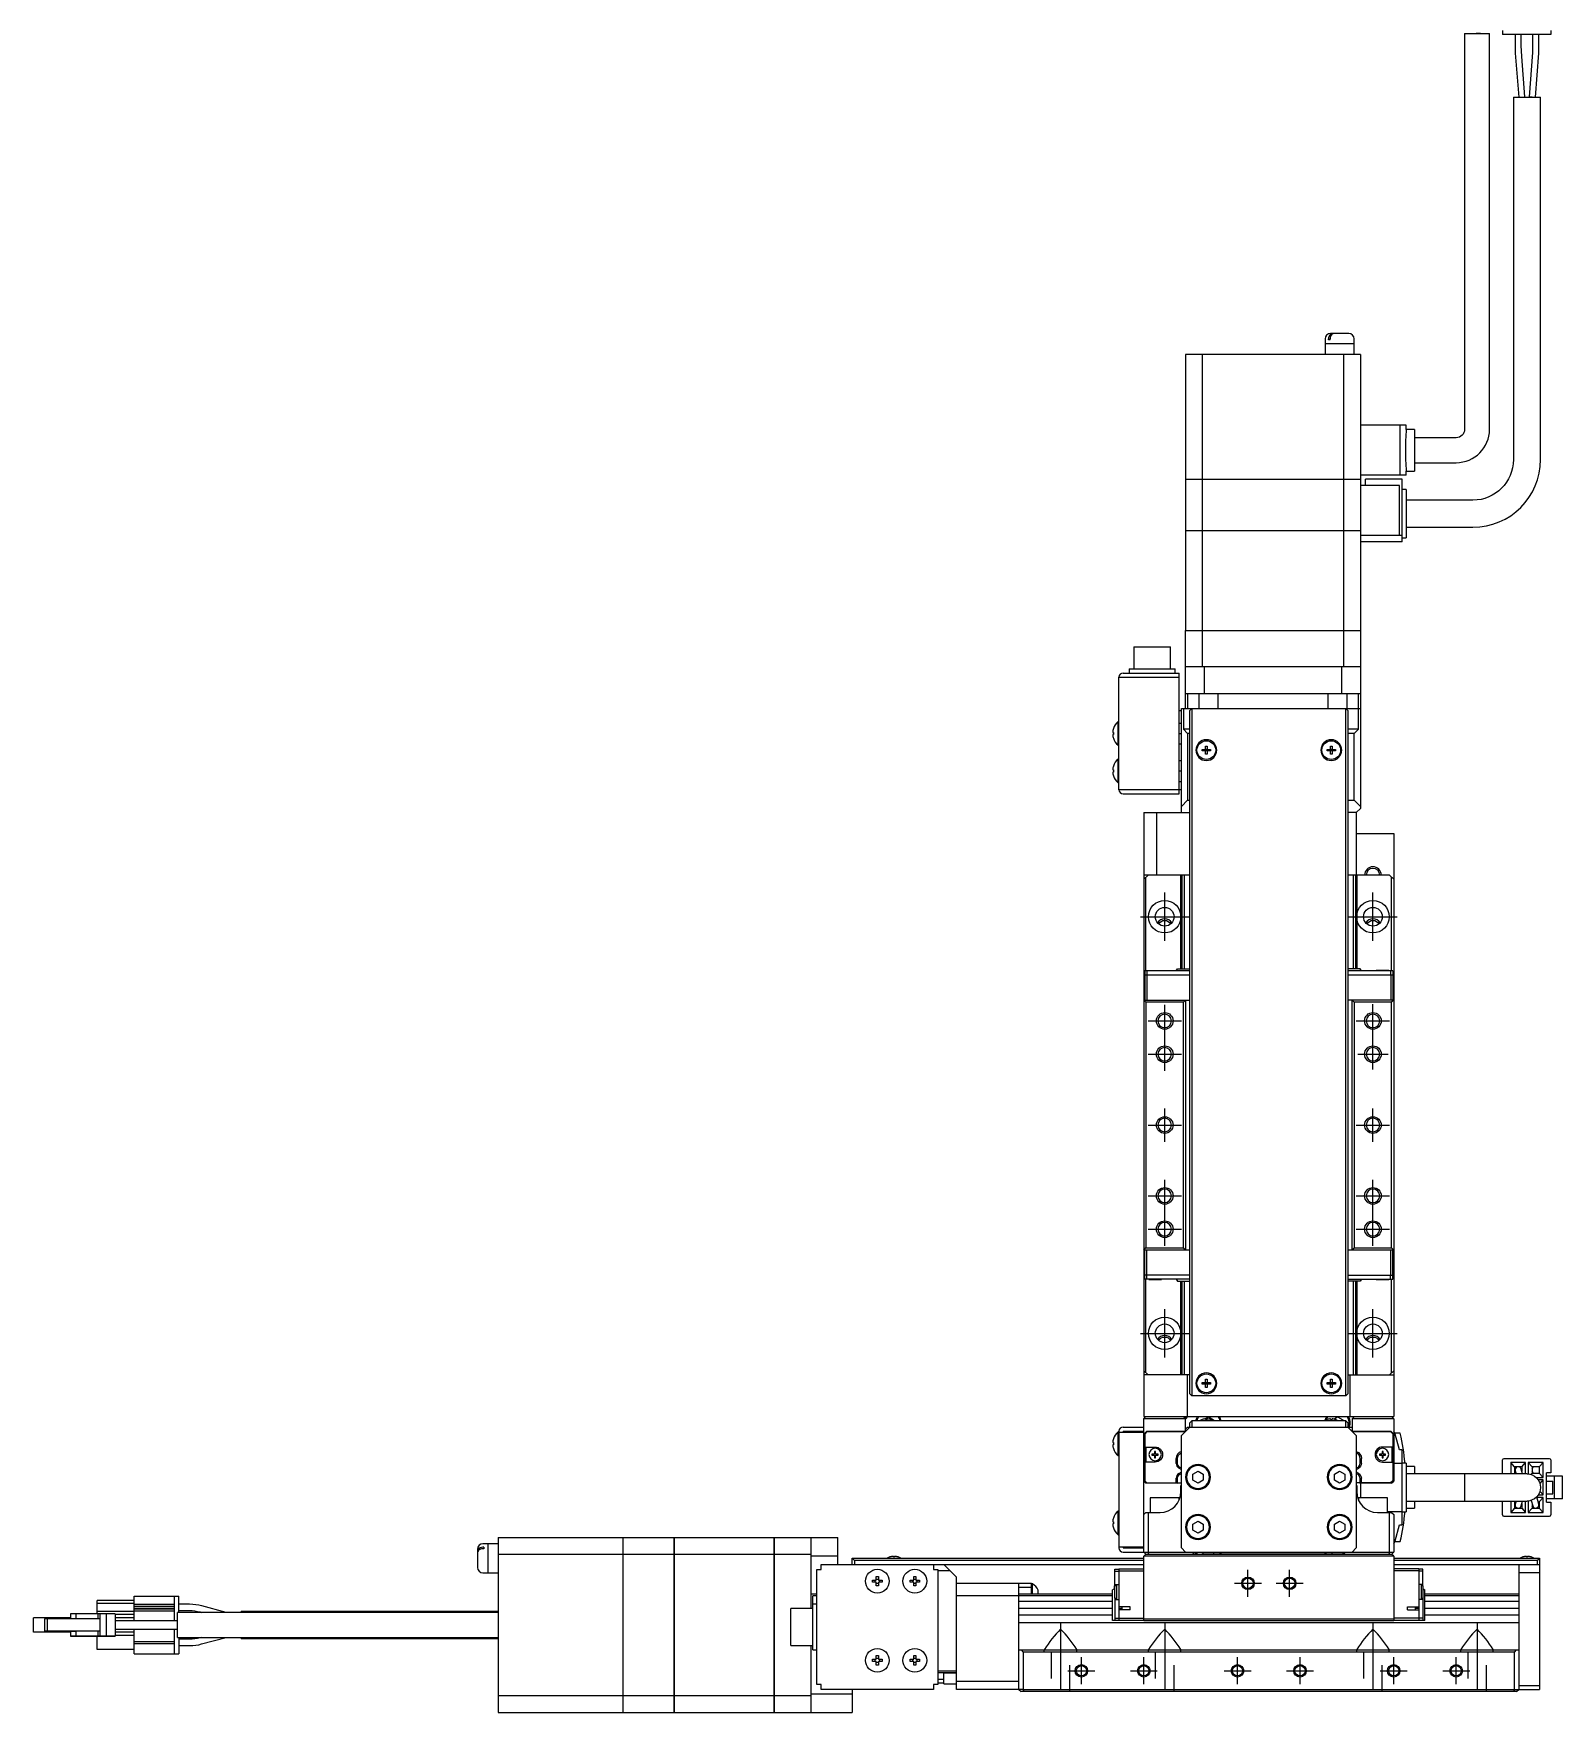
# Model space of a CAD drawing. Extents: x 0 to 1538, y -8 to 1191.
# Drawn here: x 387.2 to 754.3, y 382.2 to 785.2 of the extents above; entities that cross this region are included whole.
import ezdxf

# ---------------------------------------------------------------- set-up
doc = ezdxf.new("R2010")
doc.units = 0
doc.header["$LTSCALE"] = 0.5
doc.linetypes.add('CENTER', pattern=[50.8, 31.75, -6.35, 6.35, -6.35])
doc.linetypes.add('DASHED', pattern=[19.05, 12.7, -6.35])
for name, color, linetype in [('MSM_CENTER', 1, 'CENTER'), ('MSM_CONTINUOUS', 7, 'CONTINUOUS'), ('MSM_DASHED', 4, 'DASHED'), ('MSM_NARROW', 5, 'CONTINUOUS')]:
    doc.layers.add(name, color=color, linetype=linetype)

msp = doc.modelspace()

# ---------------------------------------------------------------- linework, layer by layer
at = {"layer": 'MSM_CENTER'}
for p, q in [((658.76, 567.35), (658.76, 578.95)), ((708.76, 567.35), (708.76, 578.95)), ((652.96, 573.15), (664.56, 573.15)), ((702.96, 573.15), (714.56, 573.15)), ((658.76, 536.15), (658.76, 552.15)), ((708.76, 536.5), (708.76, 552.15)), ((654.76, 548.15), (662.76, 548.15)), ((704.76, 548.15), (712.76, 548.15)), ((654.76, 540.15), (662.76, 540.15)), ((705.11, 540.15), (712.41, 540.15)), ((658.76, 519.15), (658.76, 527.15)), ((708.76, 519.15), (708.76, 527.15)), ((654.76, 523.15), (662.76, 523.15)), ((704.76, 523.15), (712.76, 523.15)), ((658.76, 494.15), (658.76, 510.15)), ((708.76, 494.15), (708.76, 510.15)), ((654.76, 506.15), (662.76, 506.15)), ((704.76, 506.15), (712.76, 506.15)), ((654.76, 498.15), (662.76, 498.15)), ((704.76, 498.15), (712.76, 498.15)), ((658.76, 467.35), (658.76, 478.95)), ((708.76, 467.35), (708.76, 478.95)), ((652.96, 473.15), (664.56, 473.15)), ((702.96, 473.15), (714.56, 473.15)), ((678.76, 409.92), (678.76, 416.38)), ((688.76, 409.92), (688.76, 416.38)), ((675.53, 413.15), (681.99, 413.15)), ((685.53, 413.15), (691.99, 413.15)), ((633.76, 403.65), (633.76, 385.15)), ((658.76, 403.65), (658.76, 385.15)), ((708.76, 403.65), (708.76, 385.15)), ((733.76, 403.65), (733.76, 385.15)), ((638.76, 388.92), (638.76, 395.38)), ((653.76, 388.92), (653.76, 395.38)), ((676.26, 388.92), (676.26, 395.38)), ((691.26, 388.92), (691.26, 395.38)), ((713.76, 388.92), (713.76, 395.38)), ((728.76, 388.92), (728.76, 395.38)), ((635.53, 392.15), (641.99, 392.15)), ((650.53, 392.15), (656.99, 392.15)), ((673.03, 392.15), (679.49, 392.15)), ((688.03, 392.15), (694.49, 392.15)), ((710.53, 392.15), (716.99, 392.15)), ((725.53, 392.15), (731.99, 392.15))]:
    msp.add_line(p, q, dxfattribs=at)
at = {"layer": 'MSM_CONTINUOUS'}
for p, q in [((739.86, 785.9), (739.86, 784.9)), ((751.46, 785.9), (751.46, 784.9)), ((730.76, 785.15), (736.76, 785.15)), ((730.76, 785.15), (730.76, 690.15)), ((734.61, 785.15), (733.62, 785.25)), ((736.76, 690.15), (736.76, 785.15)), ((751.46, 784.9), (739.86, 784.9)), ((742.89, 784.9), (742.89, 781.3)), ((744.39, 782.27), (744.39, 784.9)), ((744.49, 779.64), (744.39, 782.27)), ((747.09, 784.9), (747.09, 781.28)), ((748.59, 781.28), (748.59, 784.9)), ((742.92, 780.45), (743.76, 769.9)), ((745.26, 769.96), (744.49, 779.64)), ((747.06, 780.58), (746.27, 769.96)), ((747.77, 769.9), (748.56, 780.47)), ((742.51, 769.9), (749.01, 769.9)), ((742.51, 769.9), (742.51, 682.9)), ((746.27, 769.96), (746.29, 769.9)), ((747.01, 769.9), (746.27, 769.96)), ((749.01, 682.9), (749.01, 769.9)), ((697.26, 711.85), (697.26, 710.7)), ((704.26, 710.7), (697.26, 710.7)), ((697.26, 710.65), (697.26, 708.15)), ((704.26, 710.65), (697.26, 710.65)), ((697.31, 710.7), (697.31, 710.65)), ((698.12, 711.65), (698.12, 711.85)), ((698.47, 711.65), (698.12, 711.65)), ((698.47, 711.65), (698.47, 711.85)), ((702.96, 713.15), (698.56, 713.15)), ((704.21, 710.65), (704.21, 710.7)), ((704.26, 710.7), (704.26, 711.85)), ((704.26, 708.15), (704.26, 710.65)), ((705.76, 708.15), (663.76, 708.15)), ((663.76, 708.15), (663.76, 678.2)), ((667.79, 708.15), (667.79, 678.2)), ((701.73, 708.15), (701.73, 678.2)), ((705.76, 708.15), (705.76, 678.2)), ((716.76, 691.15), (705.76, 691.15)), ((715.33, 679.15), (715.33, 691.15)), ((716.76, 690.15), (716.76, 691.15)), ((718.76, 690.15), (716.76, 690.15)), ((718.76, 690.15), (718.76, 680.15)), ((728.76, 688.15), (718.76, 688.15)), ((718.76, 682.15), (728.76, 682.15)), ((663.76, 678.2), (705.76, 678.2)), ((663.76, 678.15), (663.76, 665.9)), ((663.76, 678.15), (705.76, 678.15)), ((663.81, 678.2), (663.81, 678.15)), ((667.79, 678.15), (667.79, 665.9)), ((668.05, 678.2), (668.05, 678.15)), ((701.48, 678.2), (701.48, 678.15)), ((701.73, 678.15), (701.73, 665.9)), ((705.71, 678.2), (705.71, 678.15)), ((716.76, 679.15), (705.76, 679.15)), ((705.76, 678.15), (705.76, 641.9)), ((706.96, 676.65), (706.96, 678.15)), ((715.76, 678.15), (706.96, 678.15)), ((715.76, 663.15), (715.76, 678.15)), ((716.76, 679.15), (716.76, 680.15)), ((716.76, 680.15), (718.76, 680.15)), ((715.16, 676.65), (705.76, 676.65)), ((715.16, 664.65), (715.16, 676.65)), ((716.76, 675.72), (715.76, 675.72)), ((716.76, 675.72), (716.76, 664.08)), ((732.76, 673.15), (716.76, 673.15)), ((663.76, 665.9), (705.76, 665.9)), ((663.76, 665.85), (663.76, 641.9)), ((663.76, 665.85), (705.76, 665.85)), ((663.81, 665.9), (663.81, 665.85)), ((667.79, 665.85), (667.79, 641.9)), ((668.05, 665.9), (668.05, 665.85)), ((701.48, 665.9), (701.48, 665.85)), ((701.73, 665.85), (701.73, 641.9)), ((705.71, 665.9), (705.71, 665.85)), ((716.76, 666.65), (732.76, 666.65)), ((715.76, 664.65), (705.76, 664.65)), ((715.76, 663.15), (705.76, 663.15)), ((715.76, 664.08), (716.76, 664.08)), ((663.76, 641.9), (705.76, 641.9)), ((663.76, 641.85), (705.76, 641.85)), ((663.76, 623.15), (663.76, 641.85)), ((663.81, 641.9), (663.81, 641.85)), ((667.79, 641.85), (667.79, 633.15)), ((668.05, 641.9), (668.05, 641.85)), ((701.48, 641.9), (701.48, 641.85)), ((701.73, 641.85), (701.73, 633.15)), ((705.71, 641.9), (705.71, 641.85)), ((705.76, 641.85), (705.76, 599.15)), ((651.34, 637.95), (660.19, 637.95)), ((651.34, 637.95), (651.34, 632.65)), ((660.19, 632.65), (660.19, 637.95)), ((705.76, 633.15), (663.76, 633.15)), ((668.26, 633.15), (668.26, 626.65)), ((701.26, 626.65), (701.26, 633.15)), ((647.76, 603.65), (647.76, 630.65)), ((647.76, 630.65), (662.26, 630.65)), ((648.76, 631.65), (662.26, 631.65)), ((650.26, 632.65), (661.26, 632.65)), ((650.26, 632.65), (650.26, 631.65)), ((661.26, 631.65), (661.26, 632.65)), ((662.26, 602.65), (662.26, 631.65)), ((705.76, 626.65), (663.76, 626.65)), ((664.26, 626.65), (664.26, 623.15)), ((667.03, 623.15), (667.03, 626.65)), ((671.5, 626.65), (671.5, 623.15)), ((698.03, 623.15), (698.03, 626.65)), ((702.5, 626.65), (702.5, 623.15)), ((705.26, 618.15), (705.26, 626.65)), ((662.26, 622.65), (662.76, 622.65)), ((662.76, 598.15), (662.76, 623.15)), ((662.76, 623.15), (705.76, 623.15)), ((663.26, 623.15), (663.26, 618.15)), ((665.26, 623.15), (664.76, 622.65)), ((664.76, 458.65), (664.76, 622.65)), ((665.26, 623.15), (665.26, 458.15)), ((702.26, 458.15), (702.26, 623.15)), ((702.76, 622.65), (702.26, 623.15)), ((702.76, 622.65), (702.76, 458.65)), ((646.28, 617.41), (646.46, 617.41)), ((646.46, 616.89), (646.28, 616.89)), ((646.45, 618.31), (646.46, 618.31)), ((646.46, 617.41), (646.46, 616.89)), ((647.6, 614.3), (647.6, 620)), ((647.76, 620), (647.6, 620)), ((662.26, 619.65), (662.76, 619.65)), ((662.26, 617.15), (662.76, 617.15)), ((663.26, 618.15), (664.26, 617.15)), ((664.76, 618.15), (663.26, 618.15)), ((664.26, 617.15), (664.26, 601.15)), ((664.76, 617.15), (664.26, 617.15)), ((705.26, 618.15), (702.76, 618.15)), ((704.26, 617.15), (702.76, 617.15)), ((704.26, 617.15), (705.26, 618.15)), ((704.26, 601.15), (704.26, 617.15)), ((646.46, 616), (646.45, 615.99)), ((647.6, 614.3), (647.76, 614.3)), ((662.26, 614.65), (662.76, 614.65)), ((667.79, 612.97), (667.79, 613.33)), ((667.79, 613.33), (668.58, 613.33)), ((668.58, 612.97), (667.79, 612.97)), ((668.57, 612.97), (668.57, 613.33)), ((668.58, 614.13), (668.94, 614.13)), ((668.58, 613.33), (668.58, 614.13)), ((668.58, 613.35), (668.94, 613.35)), ((668.58, 612.18), (668.58, 612.97)), ((668.94, 612.96), (668.58, 612.96)), ((668.94, 614.13), (668.94, 613.33)), ((668.94, 613.33), (669.74, 613.33)), ((668.94, 612.97), (668.94, 612.18)), ((669.74, 612.97), (668.94, 612.97)), ((668.96, 613.33), (668.96, 612.97)), ((669.74, 613.33), (669.74, 612.97)), ((697.79, 612.97), (697.79, 613.33)), ((697.79, 613.33), (698.58, 613.33)), ((698.58, 612.97), (697.79, 612.97)), ((698.57, 612.97), (698.57, 613.33)), ((698.58, 614.13), (698.94, 614.13)), ((698.58, 613.33), (698.58, 614.13)), ((698.58, 613.35), (698.94, 613.35)), ((698.58, 612.18), (698.58, 612.97)), ((698.94, 612.96), (698.58, 612.96)), ((698.94, 614.13), (698.94, 613.33)), ((698.94, 613.33), (699.74, 613.33)), ((698.94, 612.97), (698.94, 612.18)), ((699.74, 612.97), (698.94, 612.97)), ((698.96, 613.33), (698.96, 612.97)), ((699.74, 613.33), (699.74, 612.97)), ((646.45, 609.31), (646.46, 609.31)), ((647.6, 605.3), (647.6, 611)), ((647.76, 611), (647.6, 611)), ((662.26, 610.65), (662.76, 610.65)), ((668.94, 612.18), (668.58, 612.18)), ((698.94, 612.18), (698.58, 612.18)), ((646.28, 608.41), (646.46, 608.41)), ((646.46, 607.89), (646.28, 607.89)), ((646.46, 607), (646.45, 606.99)), ((646.46, 608.41), (646.46, 607.89)), ((647.6, 605.3), (647.76, 605.3)), ((662.26, 608.15), (662.76, 608.15)), ((662.26, 605.65), (662.76, 605.65)), ((662.76, 603.65), (647.76, 603.65)), ((648.76, 602.65), (662.26, 602.65)), ((662.76, 599.65), (664.26, 601.15)), ((664.26, 601.15), (664.76, 601.15)), ((702.76, 601.15), (704.26, 601.15)), ((704.26, 601.15), (705.76, 599.65)), ((653.76, 598.15), (653.76, 453.15)), ((653.76, 598.15), (664.76, 598.15)), ((656.76, 598.15), (656.76, 583.15)), ((704.76, 598.15), (702.76, 598.15)), ((704.76, 598.15), (705.76, 599.15)), ((704.76, 598.15), (704.76, 583.15)), ((704.76, 593.15), (713.76, 593.15)), ((713.76, 593.15), (713.76, 453.15)), ((664.76, 583.15), (653.76, 583.15)), ((654.76, 583.15), (653.76, 582.15)), ((654.26, 560.15), (654.26, 582.65)), ((662.66, 560.65), (662.66, 583.15)), ((662.96, 560.65), (662.96, 583.15)), ((663.47, 583.15), (663.47, 560.65)), ((712.76, 583.15), (702.76, 583.15)), ((704.06, 560.65), (704.06, 583.15)), ((704.56, 583.15), (704.56, 560.65)), ((704.86, 583.15), (704.86, 560.65)), ((713.76, 582.15), (712.76, 583.15)), ((713.26, 560.15), (713.26, 582.65)), ((657.96, 560.2), (654.96, 560.2)), ((654.96, 560.2), (654.96, 560.15)), ((657.96, 560.15), (657.96, 560.2)), ((661.53, 560.15), (661.83, 560.65)), ((661.83, 560.65), (664.76, 560.65)), ((705.69, 560.65), (702.76, 560.65)), ((705.99, 560.15), (705.69, 560.65)), ((712.56, 560.25), (709.56, 560.25)), ((709.56, 560.25), (709.56, 560.15)), ((712.56, 560.15), (712.56, 560.25)), ((653.96, 559.15), (653.96, 553.15)), ((664.76, 559.15), (653.96, 559.15)), ((654.01, 560.15), (654.01, 559.15)), ((664.76, 560.15), (654.01, 560.15)), ((654.46, 559.15), (654.46, 553.15)), ((654.51, 560.15), (654.51, 559.15)), ((713.51, 560.15), (702.76, 560.15)), ((713.56, 559.15), (702.76, 559.15)), ((713.01, 560.15), (713.01, 559.15)), ((713.06, 559.15), (713.06, 553.15)), ((713.51, 560.15), (713.51, 559.15)), ((713.56, 559.15), (713.56, 553.15)), ((654.26, 552.65), (653.76, 553.15)), ((653.76, 553.15), (664.76, 553.15)), ((654.26, 552.65), (654.26, 493.65)), ((663.26, 552.65), (654.26, 552.65)), ((663.26, 552.65), (663.76, 553.15)), ((663.26, 493.65), (663.26, 552.65)), ((663.76, 553.15), (663.76, 493.15)), ((713.76, 553.15), (702.76, 553.15)), ((703.76, 493.15), (703.76, 553.15)), ((703.76, 553.15), (704.26, 552.65)), ((704.26, 552.65), (704.26, 493.65)), ((713.26, 552.65), (704.26, 552.65)), ((713.76, 553.15), (713.26, 552.65)), ((713.26, 493.65), (713.26, 552.65)), ((653.76, 493.15), (654.26, 493.65)), ((664.76, 493.15), (653.76, 493.15)), ((653.96, 487.15), (653.96, 493.15)), ((654.26, 493.65), (663.26, 493.65)), ((654.46, 487.15), (654.46, 493.15)), ((663.76, 493.15), (663.26, 493.65)), ((713.76, 493.15), (702.76, 493.15)), ((704.26, 493.65), (703.76, 493.15)), ((704.26, 493.65), (713.26, 493.65)), ((713.06, 487.15), (713.06, 493.15)), ((713.26, 493.65), (713.76, 493.15)), ((713.56, 487.15), (713.56, 493.15)), ((664.76, 487.15), (653.96, 487.15)), ((654.01, 486.15), (654.01, 487.15)), ((664.76, 486.15), (654.01, 486.15)), ((654.26, 463.65), (654.26, 486.15)), ((654.51, 486.15), (654.51, 487.15)), ((654.96, 486.15), (654.96, 486.05)), ((654.96, 486.05), (657.96, 486.05)), ((657.96, 486.05), (657.96, 486.15)), ((661.53, 486.15), (661.83, 485.65)), ((661.83, 485.65), (664.76, 485.65)), ((662.66, 463.15), (662.66, 485.65)), ((662.96, 463.15), (662.96, 485.65)), ((663.47, 485.65), (663.47, 463.15)), ((702.76, 487.15), (713.56, 487.15)), ((702.76, 486.15), (713.51, 486.15)), ((705.69, 485.65), (702.76, 485.65)), ((704.06, 463.15), (704.06, 485.65)), ((704.56, 485.65), (704.56, 463.15)), ((704.86, 485.65), (704.86, 463.15)), ((705.99, 486.15), (705.69, 485.65)), ((709.56, 486.15), (709.56, 486.1)), ((709.56, 486.1), (712.56, 486.1)), ((712.56, 486.1), (712.56, 486.15)), ((713.01, 486.15), (713.01, 487.15)), ((713.26, 463.65), (713.26, 486.15)), ((713.51, 486.15), (713.51, 487.15)), ((653.76, 464.15), (654.76, 463.15)), ((712.76, 463.15), (713.76, 464.15)), ((664.76, 463.15), (653.76, 463.15)), ((664.26, 453.15), (664.26, 463.15)), ((667.79, 460.97), (667.79, 461.33)), ((667.79, 461.33), (668.58, 461.33)), ((668.58, 460.97), (667.79, 460.97)), ((668.57, 460.97), (668.57, 461.33)), ((668.58, 462.13), (668.94, 462.13)), ((668.58, 461.33), (668.58, 462.13)), ((668.58, 461.35), (668.94, 461.35)), ((668.58, 460.18), (668.58, 460.97)), ((668.94, 460.96), (668.58, 460.96)), ((668.94, 460.18), (668.58, 460.18)), ((668.94, 462.13), (668.94, 461.33)), ((668.94, 461.33), (669.74, 461.33)), ((668.94, 460.97), (668.94, 460.18)), ((669.74, 460.97), (668.94, 460.97)), ((668.96, 461.33), (668.96, 460.97)), ((669.74, 461.33), (669.74, 460.97)), ((697.79, 460.97), (697.79, 461.33)), ((697.79, 461.33), (698.58, 461.33)), ((698.58, 460.97), (697.79, 460.97)), ((698.57, 460.97), (698.57, 461.33)), ((698.58, 462.13), (698.94, 462.13)), ((698.58, 461.33), (698.58, 462.13)), ((698.58, 461.35), (698.94, 461.35)), ((698.58, 460.18), (698.58, 460.97)), ((698.94, 460.96), (698.58, 460.96)), ((698.94, 460.18), (698.58, 460.18)), ((698.94, 462.13), (698.94, 461.33)), ((698.94, 461.33), (699.74, 461.33)), ((698.94, 460.97), (698.94, 460.18)), ((699.74, 460.97), (698.94, 460.97)), ((698.96, 461.33), (698.96, 460.97)), ((699.74, 461.33), (699.74, 460.97)), ((702.76, 463.15), (713.76, 463.15)), ((703.26, 453.15), (703.26, 463.15)), ((664.76, 458.65), (665.26, 458.15)), ((702.26, 458.15), (665.26, 458.15)), ((702.26, 458.15), (702.76, 458.65)), ((653.76, 453.15), (713.76, 453.15)), ((653.76, 452.65), (654.26, 453.15)), ((663.76, 452.65), (653.76, 452.65)), ((653.76, 420.66), (653.76, 452.65)), ((663.76, 452.65), (663.26, 453.15)), ((664.26, 453.15), (663.76, 452.65)), ((663.76, 449.85), (663.76, 453.12)), ((664.76, 451.65), (665.26, 452.15)), ((664.76, 450.65), (664.76, 451.65)), ((665.26, 452.15), (665.26, 450.65)), ((702.26, 452.15), (665.26, 452.15)), ((667.79, 452.48), (667.79, 452.49)), ((668.46, 452.63), (669.26, 453.1)), ((668.58, 452.48), (668.58, 452.64)), ((668.94, 452.48), (668.58, 452.48)), ((668.94, 452.64), (668.94, 452.48)), ((669.26, 453.1), (670.51, 452.37)), ((669.74, 452.49), (669.74, 452.48)), ((670.51, 452.37), (670.51, 452.15)), ((697.79, 452.48), (697.79, 452.49)), ((698.58, 452.48), (698.58, 452.64)), ((698.94, 452.48), (698.58, 452.48)), ((698.94, 452.64), (698.94, 452.48)), ((699.38, 452.58), (700.26, 453.1)), ((699.74, 452.49), (699.74, 452.48)), ((700.26, 453.1), (701.51, 452.37)), ((701.51, 452.37), (701.51, 452.15)), ((702.26, 450.65), (702.26, 452.15)), ((702.26, 452.15), (702.76, 451.65)), ((702.76, 451.65), (702.76, 450.65)), ((704.26, 453.15), (703.76, 452.65)), ((703.76, 452.65), (703.76, 449.85)), ((713.76, 452.65), (703.76, 452.65)), ((713.26, 453.15), (713.76, 452.65)), ((713.76, 452.65), (713.76, 437.65)), ((646.45, 447.81), (646.46, 447.81)), ((647.6, 443.8), (647.6, 449.5)), ((647.76, 449.5), (647.6, 449.5)), ((647.76, 449.65), (647.76, 421.65)), ((647.76, 449.45), (653.76, 449.45)), ((648.76, 450.65), (653.76, 450.65)), ((648.76, 449.65), (653.76, 449.65)), ((648.76, 449.65), (648.76, 449.45)), ((648.76, 449.54), (653.76, 449.54)), ((654.46, 449.65), (653.96, 449.15)), ((653.96, 449.15), (653.96, 437.75)), ((654.51, 449.55), (654.01, 449.05)), ((654.01, 449.05), (654.01, 445.85)), ((654.46, 449.65), (663.76, 449.65)), ((654.51, 449.55), (663.66, 449.55)), ((664.76, 450.65), (662.76, 448.65)), ((662.76, 421.65), (662.76, 448.65)), ((663.76, 450.15), (664.26, 450.65)), ((663.96, 449.85), (663.76, 449.85)), ((664.26, 450.65), (703.76, 450.65)), ((704.76, 448.65), (702.76, 450.65)), ((703.76, 449.85), (703.56, 449.85)), ((703.76, 449.65), (713.06, 449.65)), ((703.86, 449.55), (713.01, 449.55)), ((704.76, 448.65), (704.76, 421.65)), ((713.01, 449.55), (713.51, 449.05)), ((713.06, 449.65), (713.56, 449.15)), ((713.51, 449.05), (713.51, 445.85)), ((713.56, 449.15), (713.56, 437.75)), ((715.33, 449.15), (714.01, 449.15)), ((715.16, 445.15), (714.07, 448.98)), ((646.28, 446.91), (646.46, 446.91)), ((646.46, 446.39), (646.28, 446.39)), ((646.46, 445.5), (646.45, 445.49)), ((646.46, 446.91), (646.46, 446.39)), ((647.6, 443.8), (647.76, 443.8)), ((654.01, 445.85), (656.46, 445.85)), ((654.21, 445.85), (654.21, 442.25)), ((656.34, 444.18), (655.71, 444.18)), ((655.71, 444.18), (655.71, 443.93)), ((655.71, 443.93), (656.34, 443.93)), ((656.59, 444.8), (656.34, 444.8)), ((656.34, 444.8), (656.34, 444.18)), ((656.34, 443.93), (656.34, 443.3)), ((656.34, 443.3), (656.59, 443.3)), ((656.59, 444.18), (656.59, 444.8)), ((657.21, 444.18), (656.59, 444.18)), ((656.59, 443.3), (656.59, 443.93)), ((656.59, 443.93), (657.21, 443.93)), ((657.21, 443.93), (657.21, 444.18)), ((710.94, 444.18), (710.31, 444.18)), ((710.31, 444.18), (710.31, 443.93)), ((710.31, 443.93), (710.94, 443.93)), ((711.19, 444.8), (710.94, 444.8)), ((710.94, 444.8), (710.94, 444.18)), ((710.94, 443.93), (710.94, 443.3)), ((710.94, 443.3), (711.19, 443.3)), ((713.51, 445.85), (711.06, 445.85)), ((711.19, 444.18), (711.19, 444.8)), ((711.81, 444.18), (711.19, 444.18)), ((711.19, 443.3), (711.19, 443.93)), ((711.19, 443.93), (711.81, 443.93)), ((711.81, 443.93), (711.81, 444.18)), ((713.31, 445.85), (713.31, 442.25)), ((715.76, 445.15), (715.16, 445.15)), ((715.76, 427.15), (715.76, 445.15)), ((653.96, 440.5), (654.01, 440.5)), ((653.96, 439.8), (654.01, 439.8)), ((656.46, 442.25), (654.01, 442.25)), ((654.01, 442.25), (654.01, 437.75)), ((661.53, 441.92), (661.53, 443.08)), ((661.83, 441.92), (661.83, 443.08)), ((662.69, 440.5), (662.18, 440.79)), ((662.18, 439.51), (662.69, 439.81)), ((662.76, 440.8), (662.33, 441.05)), ((662.33, 439.25), (662.76, 439.5)), ((662.69, 440.5), (662.76, 440.44)), ((662.76, 439.86), (662.69, 439.81)), ((665.51, 439.37), (666.76, 440.1)), ((665.51, 437.93), (665.51, 439.37)), ((666.76, 440.1), (668.01, 439.37)), ((668.01, 439.37), (668.01, 437.93)), ((699.51, 439.37), (700.76, 440.1)), ((699.51, 437.93), (699.51, 439.37)), ((700.76, 440.1), (702.01, 439.37)), ((702.01, 439.37), (702.01, 437.93)), ((704.76, 440.8), (705.19, 441.05)), ((704.84, 440.5), (704.76, 440.44)), ((704.76, 439.86), (704.84, 439.81)), ((705.19, 439.25), (704.76, 439.5)), ((704.84, 440.5), (705.34, 440.79)), ((705.34, 439.51), (704.84, 439.81)), ((705.69, 441.92), (705.69, 443.08)), ((705.99, 441.92), (705.99, 443.08)), ((711.06, 442.25), (713.51, 442.25)), ((713.51, 442.25), (713.51, 437.75)), ((713.56, 440.5), (713.51, 440.5)), ((713.56, 439.8), (713.51, 439.8)), ((715.76, 441.93), (713.76, 441.93)), ((716.76, 441.97), (715.76, 441.97)), ((716.76, 441.97), (716.76, 430.33)), ((718.76, 441.15), (716.76, 441.15)), ((745.76, 439.4), (716.76, 439.4)), ((718.76, 441.15), (718.76, 439.4)), ((730.76, 439.4), (730.76, 432.9)), ((739.86, 439.4), (739.86, 442.75)), ((751.16, 443.05), (740.16, 443.05)), ((741.86, 442.15), (741.86, 439.4)), ((745.41, 442.15), (741.86, 442.15)), ((742.76, 441.1), (741.86, 442.15)), ((742.76, 439.6), (742.59, 439.4)), ((744.51, 441.1), (742.76, 441.1)), ((742.76, 441.1), (742.76, 439.6)), ((742.76, 440.73), (743.14, 441.1)), ((743.05, 439.69), (742.76, 439.98)), ((742.76, 439.6), (743.08, 439.6)), ((742.92, 440.14), (743.14, 439.4)), ((744.7, 439.4), (744.36, 440.57)), ((744.51, 441.1), (745.41, 442.15)), ((744.51, 441.1), (744.51, 440.04)), ((745.41, 439.4), (745.41, 442.15)), ((746.01, 442.15), (746.01, 439.39)), ((749.66, 442.15), (746.01, 442.15)), ((746.96, 441.1), (746.01, 442.15)), ((746.96, 439.6), (746.67, 439.27)), ((748.71, 441.1), (746.96, 441.1)), ((746.96, 441.1), (746.96, 439.6)), ((746.96, 440.73), (747.34, 441.1)), ((747.34, 439.6), (746.96, 439.98)), ((746.96, 439.6), (748.71, 439.6)), ((748.71, 441.1), (749.66, 442.15)), ((748.71, 441.1), (748.71, 439.6)), ((748.71, 439.6), (749.66, 438.55)), ((749.66, 438.55), (749.66, 442.15)), ((751.46, 439.65), (750.46, 439.65)), ((750.46, 432.65), (750.46, 439.65)), ((751.46, 442.75), (751.46, 439.65)), ((653.76, 437.65), (654.26, 437.15)), ((653.96, 437.75), (654.46, 437.25)), ((654.01, 437.75), (654.51, 437.25)), ((661.86, 437.15), (654.26, 437.15)), ((654.46, 437.25), (662.76, 437.25)), ((661.53, 437.25), (661.53, 438.39)), ((661.83, 437.25), (661.83, 438.39)), ((661.86, 437.15), (661.96, 437.25)), ((662.66, 435.15), (662.66, 436.65)), ((662.76, 436.65), (662.66, 436.65)), ((666.76, 437.21), (665.51, 437.93)), ((668.01, 437.93), (666.76, 437.21)), ((700.76, 437.21), (699.51, 437.93)), ((702.01, 437.93), (700.76, 437.21)), ((713.06, 437.25), (704.76, 437.25)), ((704.86, 436.65), (704.76, 436.65)), ((704.86, 436.65), (704.86, 435.15)), ((705.56, 437.25), (705.66, 437.15)), ((713.26, 437.15), (705.66, 437.15)), ((705.69, 437.25), (705.69, 438.39)), ((705.76, 437.15), (705.76, 433.65)), ((705.99, 437.25), (705.99, 438.39)), ((713.51, 437.75), (713.01, 437.25)), ((713.56, 437.75), (713.06, 437.25)), ((713.26, 437.15), (713.76, 437.65)), ((747.96, 438.55), (749.66, 438.55)), ((749.66, 437.95), (748.47, 437.95)), ((748.88, 437.08), (749.66, 437.95)), ((749.66, 434.35), (749.66, 437.95)), ((754.26, 438.85), (750.46, 438.85)), ((750.46, 437.65), (751.96, 437.65)), ((751.96, 434.65), (751.96, 437.65)), ((752.35, 433.45), (752.35, 438.85)), ((754.26, 433.45), (754.26, 438.85)), ((662.26, 433.65), (655.26, 433.65)), ((655.26, 433.65), (655.26, 430.15)), ((662.26, 433.2), (662.26, 433.65)), ((712.26, 433.65), (705.26, 433.65)), ((705.26, 433.65), (705.26, 433.2)), ((712.26, 430.15), (712.26, 433.65)), ((716.76, 432.9), (745.76, 432.9)), ((718.76, 432.9), (718.76, 431.15)), ((739.86, 429.55), (739.86, 432.9)), ((741.86, 432.9), (741.86, 430.15)), ((742.76, 432.7), (742.59, 432.9)), ((743.08, 432.7), (742.76, 432.7)), ((742.76, 432.7), (742.76, 431.2)), ((742.76, 432.33), (743.05, 432.62)), ((743.14, 431.2), (742.76, 431.58)), ((743.14, 432.9), (742.92, 432.17)), ((744.36, 431.74), (744.7, 432.9)), ((744.51, 432.26), (744.51, 431.2)), ((745.41, 430.15), (745.41, 432.9)), ((746.01, 432.91), (746.01, 430.15)), ((746.8, 432.88), (746.67, 433.03)), ((746.75, 433.06), (747.12, 431.75)), ((746.96, 432.3), (746.96, 431.2)), ((747.34, 431.2), (746.96, 431.58)), ((748.56, 432.15), (748.08, 433.87)), ((749.66, 433.75), (748.11, 433.75)), ((748.41, 432.7), (748.71, 432.7)), ((748.47, 434.35), (749.66, 434.35)), ((748.71, 432.7), (749.66, 433.75)), ((748.71, 432.7), (748.71, 431.2)), ((748.88, 435.22), (749.66, 434.35)), ((749.66, 430.15), (749.66, 433.75)), ((750.46, 434.65), (751.96, 434.65)), ((754.26, 433.45), (750.46, 433.45)), ((750.46, 432.65), (751.46, 432.65)), ((751.46, 432.65), (751.46, 429.55)), ((646.28, 427.91), (646.46, 427.91)), ((646.46, 427.39), (646.28, 427.39)), ((646.45, 428.81), (646.46, 428.81)), ((646.46, 427.91), (646.46, 427.39)), ((647.6, 424.8), (647.6, 430.5)), ((647.76, 430.5), (647.6, 430.5)), ((653.76, 429.65), (654.26, 430.15)), ((654.26, 430.15), (657.66, 430.15)), ((654.76, 430.15), (654.76, 420.65)), ((665.51, 427.37), (666.76, 428.1)), ((665.51, 425.93), (665.51, 427.37)), ((666.76, 428.1), (668.01, 427.37)), ((668.01, 427.37), (668.01, 425.93)), ((699.51, 427.37), (700.76, 428.1)), ((699.51, 425.93), (699.51, 427.37)), ((700.76, 428.1), (702.01, 427.37)), ((702.01, 427.37), (702.01, 425.93)), ((709.86, 430.15), (713.26, 430.15)), ((712.26, 430.37), (715.76, 430.37)), ((712.76, 420.65), (712.76, 430.15)), ((713.26, 430.15), (713.76, 429.65)), ((713.76, 429.65), (713.76, 420.66)), ((715.76, 430.33), (716.76, 430.33)), ((716.76, 431.15), (718.76, 431.15)), ((740.16, 429.25), (751.16, 429.25)), ((742.76, 431.2), (741.86, 430.15)), ((741.86, 430.15), (745.41, 430.15)), ((742.76, 431.2), (744.51, 431.2)), ((744.51, 431.2), (745.41, 430.15)), ((746.96, 431.2), (746.01, 430.15)), ((746.01, 430.15), (749.66, 430.15)), ((746.96, 431.2), (748.71, 431.2)), ((748.71, 431.2), (749.66, 430.15)), ((498.76, 424.15), (528.71, 424.15)), ((498.76, 424.15), (498.76, 382.15)), ((528.71, 382.15), (528.71, 424.15)), ((528.71, 424.1), (528.76, 424.1)), ((528.76, 424.15), (541.01, 424.15)), ((528.76, 382.15), (528.76, 424.15)), ((541.01, 382.15), (541.01, 424.15)), ((541.01, 424.1), (541.06, 424.1)), ((541.06, 424.15), (565.01, 424.15)), ((541.06, 382.15), (541.06, 424.15)), ((565.01, 382.15), (565.01, 424.15)), ((565.01, 424.1), (565.06, 424.1)), ((565.06, 424.15), (580.26, 424.15)), ((565.06, 382.15), (565.06, 424.15)), ((573.76, 424.15), (573.76, 407.08)), ((580.26, 417.65), (580.26, 424.15)), ((646.46, 426.5), (646.45, 426.49)), ((647.6, 424.8), (647.76, 424.8)), ((666.76, 425.21), (665.51, 425.93)), ((668.01, 425.93), (666.76, 425.21)), ((700.76, 425.21), (699.51, 425.93)), ((702.01, 425.93), (700.76, 425.21)), ((714.01, 423.15), (715.33, 423.15)), ((714.07, 423.33), (715.16, 427.15)), ((715.16, 427.15), (715.76, 427.15)), ((493.76, 421.35), (493.76, 416.95)), ((496.21, 422.65), (495.06, 422.65)), ((495.26, 421.8), (495.06, 421.8)), ((495.26, 421.44), (495.06, 421.44)), ((495.26, 421.8), (495.26, 421.44)), ((496.21, 422.65), (496.21, 415.65)), ((496.26, 422.6), (496.21, 422.6)), ((498.76, 422.65), (496.26, 422.65)), ((496.26, 422.65), (496.26, 415.65)), ((498.76, 420.12), (528.71, 420.12)), ((528.71, 419.87), (528.76, 419.87)), ((528.76, 420.12), (541.01, 420.12)), ((541.01, 419.87), (541.06, 419.87)), ((541.06, 420.12), (565.01, 420.12)), ((565.01, 419.87), (565.06, 419.87)), ((565.06, 420.12), (573.76, 420.12)), ((580.26, 419.65), (573.76, 419.65)), ((583.76, 417.65), (583.76, 419.15)), ((583.76, 419.15), (584.26, 418.65)), ((583.76, 419.15), (653.76, 419.15)), ((592.79, 419.48), (592.79, 419.49)), ((593.58, 419.48), (593.58, 419.64)), ((593.94, 419.48), (593.58, 419.48)), ((593.94, 419.64), (593.94, 419.48)), ((594.74, 419.49), (594.74, 419.48)), ((653.76, 421.85), (647.76, 421.85)), ((648.76, 421.85), (648.76, 421.65)), ((648.76, 421.65), (653.76, 421.65)), ((648.76, 420.65), (713.76, 420.65)), ((654.26, 420.15), (653.76, 419.65)), ((713.76, 419.65), (653.76, 419.65)), ((653.76, 404.15), (653.76, 419.65)), ((654.26, 420.15), (713.26, 420.15)), ((654.97, 420.15), (654.76, 420.65)), ((662.76, 421.65), (663.76, 420.65)), ((665.76, 420.45), (665.46, 420.15)), ((665.96, 420.45), (665.76, 420.45)), ((665.96, 420.45), (666.16, 420.65)), ((667.66, 420.65), (667.66, 420.55)), ((667.66, 420.55), (669.46, 420.55)), ((668.01, 420.15), (668.01, 420.55)), ((669.36, 420.65), (669.56, 420.45)), ((701.76, 420.45), (669.56, 420.45)), ((670.51, 420.45), (670.51, 420.15)), ((699.01, 420.15), (699.01, 420.45)), ((701.51, 420.45), (701.51, 420.15)), ((702.06, 420.15), (701.76, 420.45)), ((703.76, 420.65), (704.76, 421.65)), ((712.76, 420.65), (712.56, 420.15)), ((713.76, 419.65), (713.26, 420.15)), ((713.76, 419.65), (713.76, 404.15)), ((713.76, 419.15), (748.76, 419.15)), ((744.79, 419.48), (744.79, 419.49)), ((745.58, 419.48), (745.58, 419.64)), ((745.94, 419.48), (745.58, 419.48)), ((745.94, 419.64), (745.94, 419.48)), ((746.74, 419.49), (746.74, 419.48)), ((748.26, 418.65), (748.76, 419.15)), ((748.76, 419.15), (748.76, 387.65)), ((495.06, 415.65), (496.21, 415.65)), ((496.21, 415.7), (496.26, 415.7)), ((496.26, 415.65), (498.76, 415.65)), ((575.26, 388.85), (575.26, 416.45)), ((575.26, 416.45), (576.26, 416.45)), ((576.26, 416.45), (576.26, 417.65)), ((576.26, 417.65), (653.76, 417.65)), ((584.26, 418.65), (584.26, 417.65)), ((653.76, 418.65), (584.26, 418.65)), ((603.26, 417.65), (603.26, 416.45)), ((603.26, 416.45), (604.26, 416.45)), ((604.26, 416.45), (604.26, 388.85)), ((607.26, 416.15), (604.26, 416.15)), ((607.26, 416.15), (605.76, 417.65)), ((608.76, 414.65), (607.26, 416.15)), ((646.76, 416.55), (647.76, 416.55)), ((646.76, 412.55), (646.76, 416.55)), ((646.76, 416.05), (647.76, 416.05)), ((647.76, 416.65), (653.76, 416.65)), ((647.76, 416.65), (647.76, 404.25)), ((647.76, 416.15), (653.76, 416.15)), ((748.26, 418.65), (713.76, 418.65)), ((713.76, 417.65), (748.76, 417.65)), ((719.76, 416.65), (713.76, 416.65)), ((719.76, 416.15), (713.76, 416.15)), ((719.76, 416.65), (719.76, 404.25)), ((720.76, 416.55), (719.76, 416.55)), ((720.76, 416.05), (719.76, 416.05)), ((720.76, 412.55), (720.76, 416.55)), ((743.76, 417.65), (743.76, 387.65)), ((748.76, 415.65), (743.76, 415.65)), ((748.26, 417.65), (748.26, 418.65)), ((588.61, 413.39), (588.61, 413.91)), ((588.61, 413.91), (589.5, 413.91)), ((589.5, 413.39), (588.61, 413.39)), ((589.25, 413.39), (589.25, 413.91)), ((589.5, 414.81), (590.02, 414.81)), ((589.5, 413.91), (589.5, 414.81)), ((589.5, 414.17), (590.02, 414.17)), ((589.5, 412.5), (589.5, 413.39)), ((590.02, 413.13), (589.5, 413.13)), ((590.02, 412.5), (589.5, 412.5)), ((590.02, 414.81), (590.02, 413.91)), ((590.02, 413.91), (590.92, 413.91)), ((590.02, 413.39), (590.02, 412.5)), ((590.92, 413.39), (590.02, 413.39)), ((590.28, 413.91), (590.28, 413.39)), ((590.92, 413.91), (590.92, 413.39)), ((597.61, 413.39), (597.61, 413.91)), ((597.61, 413.91), (598.5, 413.91)), ((598.5, 413.39), (597.61, 413.39)), ((598.25, 413.39), (598.25, 413.91)), ((598.5, 414.81), (599.02, 414.81)), ((598.5, 413.91), (598.5, 414.81)), ((598.5, 414.17), (599.02, 414.17)), ((598.5, 412.5), (598.5, 413.39)), ((599.02, 413.13), (598.5, 413.13)), ((599.02, 412.5), (598.5, 412.5)), ((599.02, 414.81), (599.02, 413.91)), ((599.02, 413.91), (599.92, 413.91)), ((599.02, 413.39), (599.02, 412.5)), ((599.92, 413.39), (599.02, 413.39)), ((599.28, 413.91), (599.28, 413.39)), ((599.92, 413.91), (599.92, 413.39)), ((608.76, 387.65), (608.76, 414.65)), ((608.76, 413.15), (626.76, 413.15)), ((623.76, 387.65), (623.76, 413.15)), ((626.76, 412.15), (623.76, 412.15)), ((626.76, 410.65), (626.76, 413.15)), ((627.01, 413), (626.76, 413)), ((627.01, 410.65), (627.01, 413)), ((628.41, 410.65), (628.41, 411.49)), ((646.71, 411.85), (646.26, 411.58)), ((646.26, 404.25), (646.26, 411.58)), ((646.66, 412.55), (646.66, 411.82)), ((647.16, 412.55), (646.66, 412.55)), ((646.71, 412.55), (646.71, 409.55)), ((646.76, 412.85), (647.76, 412.85)), ((647.16, 412.85), (647.16, 409.25)), ((720.76, 412.85), (719.76, 412.85)), ((720.36, 412.85), (720.36, 409.25)), ((720.86, 412.55), (720.36, 412.55)), ((720.86, 409.55), (720.86, 412.55)), ((720.86, 411.82), (721.26, 411.58)), ((721.26, 404.25), (721.26, 411.58)), ((411.31, 409.05), (402.41, 409.05)), ((402.41, 405.85), (402.41, 409.05)), ((411.31, 408.3), (402.41, 408.3)), ((411.31, 410.05), (422.01, 410.05)), ((411.31, 404.15), (411.31, 410.05)), ((411.31, 408.15), (421.01, 408.15)), ((411.31, 407.65), (421.01, 407.65)), ((411.31, 407.6), (421.01, 407.6)), ((411.31, 407.1), (421.01, 407.1)), ((411.31, 407.05), (421.01, 407.05)), ((421.01, 404.15), (421.01, 410.05)), ((422.01, 406.15), (422.01, 410.05)), ((424.64, 408.1), (422.01, 408.1)), ((433.38, 406.15), (427.53, 407.72)), ((568.96, 398.23), (568.96, 407.08)), ((574.26, 407.08), (568.96, 407.08)), ((573.76, 410.65), (575.26, 410.65)), ((574.26, 397.15), (574.26, 410.15)), ((575.26, 410.15), (574.26, 410.15)), ((575.26, 408.15), (574.26, 408.15)), ((623.76, 410.15), (608.76, 410.15)), ((623.76, 410.65), (646.26, 410.65)), ((646.26, 410.15), (623.76, 410.15)), ((646.26, 408.76), (623.76, 408.76)), ((623.76, 407.15), (646.26, 407.15)), ((646.71, 409.55), (647.16, 409.55)), ((646.76, 409.55), (646.76, 404.25)), ((646.76, 409.25), (647.76, 409.25)), ((650.46, 407.5), (647.76, 407.5)), ((647.76, 407.15), (648.56, 407.15)), ((648.56, 406.8), (648.56, 407.5)), ((650.46, 406.8), (650.46, 407.5)), ((717.06, 407.5), (719.76, 407.5)), ((717.06, 406.8), (717.06, 407.5)), ((718.96, 406.8), (718.96, 407.5)), ((718.96, 407.15), (719.76, 407.15)), ((720.76, 409.25), (719.76, 409.25)), ((720.36, 409.55), (720.86, 409.55)), ((720.76, 409.55), (720.76, 404.25)), ((721.26, 410.65), (743.76, 410.65)), ((743.76, 410.15), (721.26, 410.15)), ((743.76, 408.76), (721.26, 408.76)), ((721.26, 407.15), (743.76, 407.15)), ((387.16, 401.45), (387.16, 404.85)), ((396.06, 404.85), (387.16, 404.85)), ((390.46, 404.65), (389.76, 404.65)), ((389.76, 404.65), (389.76, 401.65)), ((390.46, 404.65), (390.46, 401.65)), ((403.06, 404.65), (390.46, 404.65)), ((396.06, 405.85), (396.06, 404.65)), ((397.01, 405.85), (396.06, 405.85)), ((397.31, 405.85), (397.01, 405.85)), ((397.31, 405.85), (397.31, 404.65)), ((402.56, 405.85), (397.31, 405.85)), ((411.31, 406.4), (402.41, 406.4)), ((402.56, 405.85), (402.56, 404.65)), ((403.06, 405.85), (402.56, 405.85)), ((404.56, 405.85), (403.06, 405.85)), ((403.06, 405.85), (403.06, 400.45)), ((404.56, 405.85), (404.56, 400.45)), ((406.76, 405.85), (404.56, 405.85)), ((406.76, 405.85), (406.76, 400.45)), ((411.31, 405.65), (406.76, 405.65)), ((411.31, 404.85), (406.76, 404.85)), ((414.12, 404.15), (406.76, 404.15)), ((411.31, 406.55), (421.01, 406.55)), ((415.38, 404.15), (414.12, 404.15)), ((421.76, 404.15), (415.38, 404.15)), ((421.76, 400.15), (421.76, 406.15)), ((498.76, 406.15), (421.76, 406.15)), ((422.01, 406.6), (424.64, 406.6)), ((427.14, 406.27), (427.59, 406.15)), ((437.01, 406.15), (437.01, 406.4)), ((498.76, 406.4), (437.01, 406.4)), ((623.76, 405.54), (646.26, 405.54)), ((743.76, 403.65), (623.76, 403.65)), ((653.76, 404.25), (646.26, 404.25)), ((646.76, 404.75), (653.76, 404.75)), ((650.46, 406.8), (647.76, 406.8)), ((653.76, 404.65), (713.76, 404.65)), ((713.76, 404.15), (653.76, 404.15)), ((720.76, 404.75), (713.76, 404.75)), ((721.26, 404.25), (713.76, 404.25)), ((717.06, 406.8), (719.76, 406.8)), ((721.26, 405.54), (743.76, 405.54)), ((396.06, 401.45), (387.16, 401.45)), ((396.06, 401.45), (387.16, 401.45)), ((396.06, 401.45), (387.16, 401.45)), ((389.76, 401.65), (391.26, 401.65)), ((390.46, 401.65), (389.76, 401.65)), ((403.06, 401.65), (390.46, 401.65)), ((391.26, 401.65), (392.76, 401.65)), ((392.63, 401.65), (397.31, 401.65)), ((392.76, 401.65), (392.63, 401.65)), ((396.06, 401.65), (396.06, 400.45)), ((397.01, 400.45), (396.06, 400.45)), ((396.06, 400.45), (405.76, 400.45)), ((396.06, 400.45), (396.06, 400.45)), ((397.01, 401.65), (397.31, 401.65)), ((397.31, 400.45), (397.01, 400.45)), ((402.56, 401.65), (397.31, 401.65)), ((397.31, 401.65), (397.31, 400.45)), ((402.56, 400.45), (397.31, 400.45)), ((398.81, 400.45), (399, 400.45)), ((399.11, 400.45), (398.81, 400.45)), ((399, 400.45), (404.56, 400.45)), ((406.76, 400.45), (399.11, 400.45)), ((402.41, 397.25), (402.41, 400.45)), ((403.06, 401.65), (402.56, 401.65)), ((402.56, 401.65), (402.56, 400.45)), ((403.06, 400.45), (402.56, 400.45)), ((404.56, 400.45), (403.06, 400.45)), ((405.76, 400.45), (406.76, 400.45)), ((406.76, 402.15), (414.12, 402.15)), ((406.76, 402.15), (414.67, 402.15)), ((411.31, 401.45), (406.76, 401.45)), ((411.31, 400.65), (406.76, 400.65)), ((406.76, 400.45), (406.76, 400.45)), ((411.31, 396.25), (411.31, 402.15)), ((411.31, 399.2), (421.01, 399.2)), ((414.12, 402.15), (415.38, 402.15)), ((414.67, 402.15), (414.86, 402.15)), ((414.86, 402.15), (421.76, 402.15)), ((415.38, 402.15), (421.76, 402.15)), ((421.01, 396.25), (421.01, 402.15)), ((421.76, 400.15), (498.76, 400.15)), ((422.01, 400.15), (422.01, 396.25)), ((424.65, 399.7), (422.01, 399.7)), ((427.59, 400.15), (427.14, 400.03)), ((427.52, 398.58), (433.38, 400.15)), ((437.01, 399.9), (437.01, 400.15)), ((437.01, 399.9), (498.76, 399.9)), ((411.31, 397.25), (402.41, 397.25)), ((411.31, 398.7), (421.01, 398.7)), ((411.31, 396.25), (422.01, 396.25)), ((422.01, 398.2), (424.65, 398.2)), ((568.96, 398.23), (574.26, 398.23)), ((573.76, 398.23), (573.76, 382.15)), ((574.26, 397.15), (575.26, 397.15)), ((589.5, 395.81), (590.02, 395.81)), ((589.5, 394.91), (589.5, 395.81)), ((589.5, 395.17), (590.02, 395.17)), ((590.02, 395.81), (590.02, 394.91)), ((598.5, 395.81), (599.02, 395.81)), ((598.5, 394.91), (598.5, 395.81)), ((598.5, 395.17), (599.02, 395.17)), ((599.02, 395.81), (599.02, 394.91)), ((623.76, 397.15), (743.76, 397.15)), ((624.26, 397.15), (624.76, 396.65)), ((742.76, 396.65), (624.76, 396.65)), ((624.76, 396.65), (624.76, 387.66)), ((630.02, 397.15), (629.86, 397.28)), ((637.51, 397.15), (637.66, 397.28)), ((655.02, 397.15), (654.86, 397.28)), ((662.51, 397.15), (662.66, 397.28)), ((705.02, 397.15), (704.86, 397.28)), ((712.51, 397.15), (712.66, 397.28)), ((730.02, 397.15), (729.86, 397.28)), ((737.51, 397.15), (737.66, 397.28)), ((742.76, 396.65), (743.26, 397.15)), ((742.76, 387.66), (742.76, 396.65)), ((588.61, 394.39), (588.61, 394.91)), ((588.61, 394.91), (589.5, 394.91)), ((589.5, 394.39), (588.61, 394.39)), ((589.25, 394.39), (589.25, 394.91)), ((589.5, 393.5), (589.5, 394.39)), ((590.02, 394.13), (589.5, 394.13)), ((590.02, 393.5), (589.5, 393.5)), ((590.02, 394.91), (590.92, 394.91)), ((590.02, 394.39), (590.02, 393.5)), ((590.92, 394.39), (590.02, 394.39)), ((590.28, 394.91), (590.28, 394.39)), ((590.92, 394.91), (590.92, 394.39)), ((597.61, 394.39), (597.61, 394.91)), ((597.61, 394.91), (598.5, 394.91)), ((598.5, 394.39), (597.61, 394.39)), ((598.25, 394.39), (598.25, 394.91)), ((598.5, 393.5), (598.5, 394.39)), ((599.02, 394.13), (598.5, 394.13)), ((599.02, 393.5), (598.5, 393.5)), ((599.02, 394.91), (599.92, 394.91)), ((599.02, 394.39), (599.02, 393.5)), ((599.92, 394.39), (599.02, 394.39)), ((599.28, 394.91), (599.28, 394.39)), ((599.92, 394.91), (599.92, 394.39)), ((604.26, 392.15), (608.76, 392.15)), ((608.76, 391.65), (604.26, 391.65)), ((605.76, 389.05), (605.76, 391.55)), ((608.76, 391.55), (605.76, 391.55)), ((576.26, 388.85), (575.26, 388.85)), ((576.26, 387.65), (576.26, 388.85)), ((603.26, 387.65), (576.26, 387.65)), ((583.76, 387.65), (583.76, 382.15)), ((603.26, 388.85), (603.26, 387.65)), ((604.26, 388.85), (603.26, 388.85)), ((604.26, 390.15), (605.76, 390.15)), ((605.76, 389.15), (604.26, 389.15)), ((605.76, 389.05), (608.76, 389.05)), ((608.76, 389.65), (623.76, 389.65)), ((624.76, 387.65), (608.76, 387.65)), ((623.76, 387.65), (624.26, 387.15)), ((743.26, 387.15), (624.26, 387.15)), ((624.76, 387.66), (742.76, 387.66)), ((742.77, 387.65), (748.76, 387.65)), ((743.26, 387.15), (743.76, 387.65)), ((743.76, 388.65), (748.76, 388.65)), ((498.76, 386.18), (528.71, 386.18)), ((528.71, 386.44), (528.76, 386.44)), ((528.76, 386.18), (541.01, 386.18)), ((541.01, 386.44), (541.06, 386.44)), ((541.06, 386.18), (565.01, 386.18)), ((565.01, 386.44), (565.06, 386.44)), ((565.06, 386.18), (573.76, 386.18)), ((573.76, 386.65), (583.76, 386.65)), ((498.76, 382.15), (528.71, 382.15)), ((528.71, 382.2), (528.76, 382.2)), ((528.76, 382.15), (541.01, 382.15)), ((541.01, 382.2), (541.06, 382.2)), ((541.06, 382.15), (565.01, 382.15)), ((565.01, 382.2), (565.06, 382.2)), ((565.06, 382.15), (583.76, 382.15))]:
    msp.add_line(p, q, dxfattribs=at)
at = {"layer": 'MSM_CONTINUOUS', "extrusion": (0, 0, -1)}
for centre, radius in [((-668.76, 613.15), 2.5), ((-698.76, 613.15), 2.5), ((-658.76, 548.15), 1.62), ((-708.76, 548.15), 1.62), ((-658.76, 540.15), 1.62), ((-708.76, 540.15), 1.62), ((-658.76, 523.15), 1.62), ((-708.76, 523.15), 1.62), ((-658.76, 506.15), 1.62), ((-708.76, 506.15), 1.62), ((-658.76, 498.15), 1.62), ((-708.76, 498.15), 1.62), ((-668.76, 461.15), 2.5), ((-698.76, 461.15), 2.5), ((-656.46, 444.05), 1.5), ((-711.06, 444.05), 1.5), ((-666.76, 438.65), 3), ((-666.76, 438.65), 2.75), ((-700.76, 438.65), 3), ((-700.76, 438.65), 2.75), ((-666.76, 426.65), 3), ((-666.76, 426.65), 2.75), ((-700.76, 426.65), 3), ((-700.76, 426.65), 2.75)]:
    msp.add_circle(centre, radius, dxfattribs=at)
at = {"layer": 'MSM_CONTINUOUS'}
for centre, radius in [((668.76, 613.15), 2.25), ((698.76, 613.15), 2.25), ((658.76, 573.15), 3.9), ((708.76, 573.15), 3.9), ((658.76, 573.15), 2.25), ((708.76, 573.15), 2.25), ((658.76, 473.15), 3.9), ((708.76, 473.15), 3.9), ((658.76, 473.15), 2.25), ((708.76, 473.15), 2.25), ((668.76, 461.15), 2.25), ((698.76, 461.15), 2.25), ((589.76, 413.65), 2.85), ((598.76, 413.65), 2.85), ((678.76, 413.15), 1.23), ((688.76, 413.15), 1.23), ((589.76, 394.65), 2.85), ((598.76, 394.65), 2.85), ((638.76, 392.15), 1.23), ((653.76, 392.15), 1.23), ((676.26, 392.15), 1.23), ((691.26, 392.15), 1.23), ((713.76, 392.15), 1.23), ((728.76, 392.15), 1.23)]:
    msp.add_circle(centre, radius, dxfattribs=at)
for centre, radius, start, end in [((753.64, 781.3), 10.75, 180, 184.548), ((737.84, 781.28), 10.75, 355.7108, 360), ((698.56, 711.85), 1.3, 90, 180), ((699.52, 711.93), 1.41, 131.3743, 182.8178), ((699.86, 711.94), 1.39, 132.8199, 183.04), ((699.06, 712.4), 0.751, 91.7681, 128.8955), ((699.42, 712.4), 0.754, 95.8166, 131.8939), ((702.96, 711.85), 1.3, 0, 90), ((776.78, 685.14), 60.23, 175.2289, 179.9909), ((728.76, 690.15), 8, 270, 360), ((776.81, 685.16), 60.26, 180.0102, 184.77), ((732.76, 682.9), 16.25, 270, 360), ((648.76, 630.65), 1, 90, 180), ((649.96, 617.15), 3.69, 161.762, 175.9605), ((649.96, 617.15), 3.69, 184.0395, 198.238), ((649.96, 617.15), 3.7, 129.6218, 161.7427), ((649.96, 617.15), 3.7, 198.2573, 230.3782), ((649.96, 608.15), 3.69, 161.762, 175.9605), ((649.96, 608.15), 3.7, 129.6218, 161.7427), ((649.96, 608.15), 3.69, 184.0395, 198.238), ((649.96, 608.15), 3.7, 198.2573, 230.3782), ((648.76, 603.65), 1, 180, 270), ((708.76, 583.15), 1.62, 0, 180), ((668.76, 449.65), 3, 109.0021, 123.5573), ((668.76, 449.65), 2.99, 93.446, 108.9685), ((668.76, 449.65), 2.99, 71.0315, 86.554), ((668.76, 449.65), 3, 56.4427, 70.9979), ((698.76, 449.65), 3, 109.0021, 123.5573), ((698.76, 449.65), 2.99, 93.446, 108.9685), ((698.76, 449.65), 2.99, 71.0315, 86.554), ((698.76, 449.65), 3, 56.4427, 70.9979), ((649.96, 446.65), 3.69, 161.762, 175.9605), ((649.96, 446.65), 3.7, 129.6218, 161.7427), ((648.76, 449.65), 1, 90, 180), ((711.18, 448.15), 3, 15.9958, 30.6522), ((656.76, 436.15), 60, 5.5664, 12.5133), ((649.96, 446.65), 3.69, 184.0395, 198.238), ((649.96, 446.65), 3.7, 198.2573, 230.3782), ((663.33, 443.08), 1.8, 108.4661, 179.9993), ((704.19, 443.08), 1.5, 0.0002, 67.6613), ((711.06, 444.05), 1.8, 90, 270), ((662.83, 441.92), 1.3, 180, 240), ((662.83, 438.39), 1.3, 120, 180), ((704.69, 441.92), 1, 300, 0), ((740.16, 442.75), 0.3, 90, 180), ((743.64, 440.35), 0.75, 16.5209, 196.5209), ((751.16, 442.75), 0.3, 0, 90), ((704.69, 438.39), 1, 0, 60), ((657.66, 435.15), 5, 270, 0), ((709.86, 435.15), 5, 180, 270), ((743.64, 431.95), 0.75, 163.4791, 343.4791), ((747.84, 431.95), 0.75, 195.6242, 15.6242), ((649.96, 427.65), 3.69, 161.762, 175.9605), ((649.96, 427.65), 3.69, 184.0395, 198.238), ((649.96, 427.65), 3.7, 129.6218, 161.7427), ((656.76, 436.15), 60, 347.4867, 354.4336), ((740.16, 429.55), 0.3, 180, 270), ((751.16, 429.55), 0.3, 270, 0), ((649.96, 427.65), 3.7, 198.2573, 230.3782), ((711.18, 424.15), 3, 329.3478, 344.0042), ((495.06, 421.35), 1.3, 90, 180), ((494.51, 420.85), 0.751, 141.1045, 178.2319), ((494.52, 420.5), 0.754, 138.1061, 174.1834), ((494.98, 420.39), 1.41, 87.1822, 138.6257), ((494.97, 420.06), 1.39, 86.96, 137.1801), ((593.76, 416.65), 3, 109.0021, 123.5573), ((593.76, 416.65), 2.99, 93.446, 108.9685), ((593.76, 416.65), 2.99, 71.0315, 86.554), ((593.76, 416.65), 3, 56.4427, 70.9979), ((648.76, 421.65), 1, 180, 270), ((655.26, 421.65), 1.8, 213.5573, 236.4427), ((712.26, 421.65), 1.8, 303.5573, 326.4427), ((745.76, 416.65), 3, 109.0021, 123.5573), ((745.76, 416.65), 2.99, 93.446, 108.9685), ((745.76, 416.65), 2.99, 71.0315, 86.554), ((745.76, 416.65), 3, 56.4427, 70.9979), ((495.06, 416.95), 1.3, 180, 270), ((625.45, 410.15), 3.25, 24.3004, 61.2734), ((424.64, 396.95), 11.15, 75.0015, 90.0068), ((656.19, 380.2), 31.38, 135.6092, 147.0188), ((611.34, 380.2), 31.38, 32.9812, 44.3908), ((681.19, 380.2), 31.38, 135.6092, 147.0188), ((636.34, 380.2), 31.38, 32.9812, 44.3908), ((731.19, 380.2), 31.38, 135.6092, 147.0188), ((686.34, 380.2), 31.38, 32.9812, 44.3908), ((756.19, 380.2), 31.38, 135.6092, 147.0188), ((711.34, 380.2), 31.38, 32.9812, 44.3908), ((424.64, 409.35), 11.15, 269.9911, 285.0006), ((623.26, 388.65), 1.8, 326.251, 326.4427), ((624.17, 387.12), 0.794, 2.4308, 42.2411), ((743.36, 387.12), 0.794, 137.7589, 177.5692), ((744.26, 388.65), 1.8, 213.5573, 213.749)]:
    msp.add_arc(centre, radius, start, end, dxfattribs=at)
at = {"layer": 'MSM_CONTINUOUS', "extrusion": (0, 0, -1)}
for centre, radius, start, end in [((-737.84, 781.28), 9.25, 180, 184.2892), ((-728.76, 690.15), 2, 180, 270), ((-732.76, 682.9), 9.75, 180, 270), ((-658.76, 570.65), 1.62, 28.0807, 151.9193), ((-708.76, 570.65), 1.62, 28.0807, 151.9193), ((-658.76, 470.65), 1.62, 28.0807, 151.9193), ((-708.76, 470.65), 1.62, 28.0807, 151.9193), ((-669.26, 451.65), 3, 9.5941, 30), ((-669.26, 451.65), 2.75, 10.4757, 33.0557), ((-669.26, 451.65), 2.75, 146.9443, 169.5243), ((-669.26, 451.65), 3, 150, 170.4059), ((-700.26, 451.65), 3, 12.2456, 30), ((-700.26, 451.65), 2.75, 16.3826, 33.0557), ((-700.26, 451.65), 2.75, 146.9443, 201.3237), ((-700.26, 451.65), 3, 150, 199.4712), ((-656.46, 444.05), 1.8, 90, 270), ((-663.33, 443.08), 1.5, 0.0002, 67.6613), ((-704.19, 443.08), 1.8, 108.4661, 179.9993), ((-662.83, 441.92), 1, 300, 0), ((-704.69, 441.92), 1.3, 180, 240), ((-704.69, 438.39), 1.3, 120, 180), ((-745.76, 436.15), 3.25, 90, 270), ((-662.83, 438.39), 1, 0, 60), ((-669.26, 420.65), 3, 350.4059, 0), ((-669.26, 420.65), 2.75, 349.5243, 0), ((-669.26, 420.65), 2.75, 184.1706, 190.4757), ((-669.26, 420.65), 3, 183.8226, 189.5941), ((-700.26, 420.65), 3, 350.4059, 356.1774), ((-700.26, 420.65), 2.75, 349.5243, 355.8294), ((-424.64, 396.95), 9.65, 89.9899, 104.9986), ((-424.64, 409.36), 9.65, 255.0035, 270.008)]:
    msp.add_arc(centre, radius, start, end, dxfattribs=at)
at = {"layer": 'MSM_DASHED'}
for p, q in [((629.86, 396.65), (629.86, 397.28)), ((637.66, 396.65), (629.86, 396.65)), ((631.51, 396.65), (631.51, 387.15)), ((636.01, 387.15), (636.01, 396.65)), ((637.66, 396.65), (637.66, 397.28)), ((654.86, 396.65), (654.86, 397.28)), ((662.66, 396.65), (654.86, 396.65)), ((656.51, 396.65), (656.51, 387.15)), ((661.01, 387.15), (661.01, 396.65)), ((662.66, 396.65), (662.66, 397.28)), ((704.86, 396.65), (704.86, 397.28)), ((712.66, 396.65), (704.86, 396.65)), ((706.51, 396.65), (706.51, 387.15)), ((711.01, 387.15), (711.01, 396.65)), ((712.66, 396.65), (712.66, 397.28)), ((729.86, 396.65), (729.86, 397.28)), ((737.66, 396.65), (729.86, 396.65)), ((731.51, 396.65), (731.51, 387.15)), ((736.01, 387.15), (736.01, 396.65)), ((737.66, 396.65), (737.66, 397.28))]:
    msp.add_line(p, q, dxfattribs=at)
at = {"layer": 'MSM_NARROW'}
for centre, radius in [((658.76, 548.15), 2), ((708.76, 548.15), 2), ((658.76, 540.15), 2), ((708.76, 540.15), 2), ((658.76, 523.15), 2), ((708.76, 523.15), 2), ((658.76, 506.15), 2), ((708.76, 506.15), 2), ((658.76, 498.15), 2), ((708.76, 498.15), 2), ((678.76, 413.15), 1.5), ((688.76, 413.15), 1.5), ((638.76, 392.15), 1.5), ((653.76, 392.15), 1.5), ((676.26, 392.15), 1.5), ((691.26, 392.15), 1.5), ((713.76, 392.15), 1.5), ((728.76, 392.15), 1.5)]:
    msp.add_circle(centre, radius, dxfattribs=at)
for centre, start, end in [((708.76, 583.15), 0, 180), ((658.76, 570.65), 31.2484, 148.7516), ((708.76, 570.65), 31.2484, 148.7516), ((658.76, 470.65), 31.2484, 148.7516), ((708.76, 470.65), 31.2484, 148.7516)]:
    msp.add_arc(centre, 2, start, end, dxfattribs=at)

doc.saveas('drawing.dxf')
